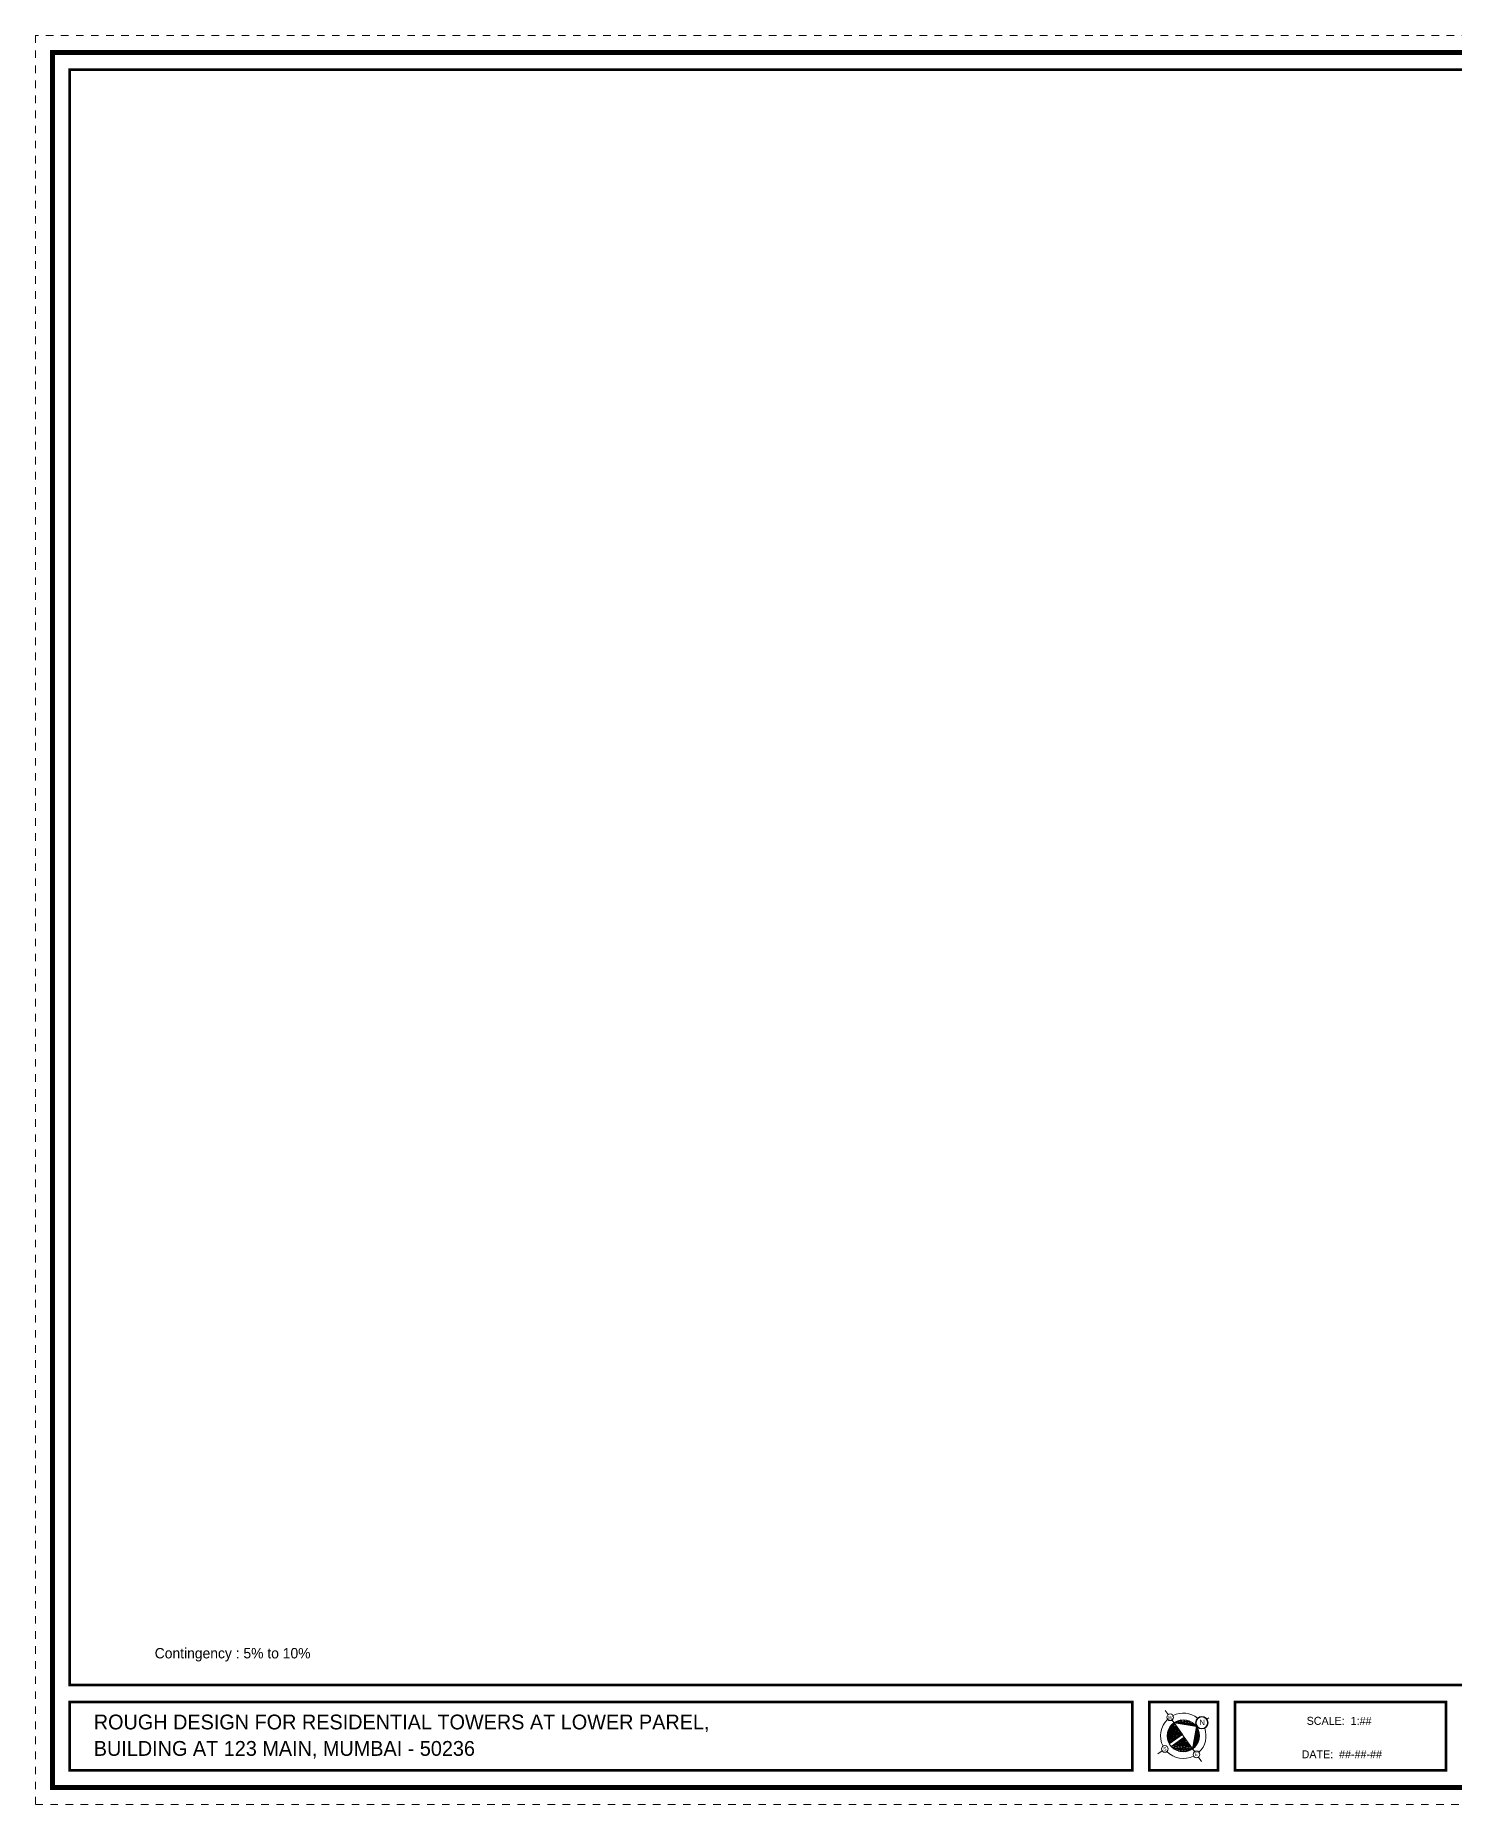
# Paper-space layout 'Presentation A1' of a CAD drawing. Header units: inches. Extents: x 0 to 35, y 0 to 23.5.
# Drawn here: x 0 to 18.84, y 0 to 23.5 of the extents above; entities that cross this region are included whole.
import ezdxf
from ezdxf.enums import TextEntityAlignment as Align

# ---------------------------------------------------------------- set-up
doc = ezdxf.new("R2010")
doc.units = ezdxf.units.IN
doc.linetypes.add('DASHDOT', pattern=[1, 0.5, -0.25, 0, -0.25])
doc.layers.add('G-ANNO-REFR', color=253, linetype='DASHDOT', lineweight=5, plot=False)
for name, color, linetype, lineweight in [('G-ANNO-TEXT', 3, 'Continuous', 15), ('G-ANNO-TEXT-BOLD', 1, 'Continuous', 15), ('G-PAPR-GRAY', 251, 'Continuous', 15), ('G-PAPR-GRAY-DARK', 251, 'Continuous', 100), ('G-PAPR-THIN', 20, 'Continuous', 5)]:
    doc.layers.add(name, color=color, linetype=linetype, lineweight=lineweight)
doc.styles.add('BG', font='bgothl.ttf')

# ---------------------------------------------------------------- blocks, each defined once
blk = doc.blocks.new('*U158')
at = {"layer": 'G-PAPR-THIN'}
h = blk.add_hatch(dxfattribs=at)
h.set_pattern_fill('LINE', color=256, scale=1.750635, angle=-6.49938, style=0)
h.set_pattern_definition([(353.500619, (-705.32943, 1255.24534), (0.024769842, 0.217422998), [])])
h.paths.add_polyline_path([(390.29, 18.79), (391.58, 26.34), (384.03, 27.63), (386.84, 23.67), (382.44, 20.55), (383.09, 19.64), (387.48, 22.75)], flags=17)
edge = h.paths.add_edge_path()
edge.add_arc((387.16, 23.21), 5.42, 0, 360)
at = {"layer": 'G-ANNO-REFR'}
blk.add_lwpolyline([(0, 0), (890, 0), (890, 597), (0, 597)], close=True, dxfattribs=at)
at = {"layer": 'G-PAPR-GRAY', "const_width": 0.866}
for points in [[(11.54, 585.46), (878.46, 585.46), (878.46, 40.39), (11.54, 40.39)], [(11.54, 11.54), (369.97, 11.54), (369.97, 34.62), (11.54, 34.62)], [(375.74, 11.54), (398.83, 11.54), (398.83, 34.62), (375.74, 34.62)], [(404.6, 11.54), (475.78, 11.54), (475.78, 34.62), (404.6, 34.62)]]:
    blk.add_lwpolyline(points, close=True, dxfattribs=at)
at = {"layer": 'G-PAPR-GRAY-DARK', "const_width": 1.73}
blk.add_lwpolyline([(5.77, 5.77), (884.23, 5.77), (884.23, 591.23), (5.77, 591.23)], close=True, dxfattribs=at)
at = {"layer": 'G-PAPR-THIN'}
for p, q in [((395.13, 28.85), (395.77, 29.31)), ((378.56, 17.11), (380, 18.13))]:
    blk.add_line(p, q, dxfattribs=at)
for points in [[(382.08, 30.38), (381.06, 31.81)], [(390.94, 17.87), (387.16, 23.21), (383.38, 28.55)], [(393.26, 14.6), (392.24, 16.04)]]:
    blk.add_lwpolyline(points, dxfattribs=at)
blk.add_lwpolyline([(390.29, 18.79), (391.58, 26.34), (384.03, 27.63), (386.84, 23.67), (382.44, 20.55), (383.09, 19.64), (387.48, 22.75)], close=True, dxfattribs=at)
for centre, radius in [((382.73, 29.46), 1.12), ((387.16, 23.21), 5.42), ((393.41, 27.64), 2.1), ((393.41, 27.64), 1.96), ((380.91, 18.78), 1.12), ((391.59, 16.96), 1.12)]:
    blk.add_circle(centre, radius, dxfattribs=at)
for start, end in [(51.08332, 116.9333), (133.70853, 206.9333), (313.70853, 19.55851), (223.70853, 296.9333)]:
    blk.add_arc((387.16, 23.21), 7.66, start, end, dxfattribs=at)
at = {"layer": 'G-ANNO-TEXT', "style": 'BG'}
for s, height, p in [('W', 1.2, (382.73, 29.3)), ('N', 1.8, (393.53, 27.78)), ('S', 1.2, (380.93, 18.83)), ('E', 1.2, (391.52, 16.97))]:
    blk.add_text(s, height=height, dxfattribs=at).set_placement(p, align=Align.MIDDLE)
at = {"layer": 'G-ANNO-TEXT-BOLD', "insert": (66.52, 50.56), "char_height": 3.5, "width": 94.439, "attachment_point": 5, "style": 'BG'}
blk.add_mtext('Contingency : 5% to 10%', dxfattribs=at)
at = {"layer": 'G-ANNO-TEXT-BOLD', "style": 'BG'}
blk.add_attdef('PRESENTATION_TITLE', text='', height=5, dxfattribs=at).set_placement((19.69, 30.38), align=Align.TOP_LEFT)
for tag, p in [('PRESENTATION_SCALE', (439.71, 28.26)), ('PRESENTATION_DATE', (440.62, 16.97))]:
    blk.add_attdef(tag, text='', height=2.7, dxfattribs=at).set_placement(p, align=Align.MIDDLE)
blk.add_attdef('PRESENTATION_LEVEL', text='', height=5, dxfattribs=at).set_placement((604.88, 23.08), align=Align.MIDDLE_CENTER)
blk.add_attdef('ADDRESS', (19.69, 16.46), '', height=5, dxfattribs=at)

psp = doc.layouts.new('Presentation A1')

# ---------------------------------------------------------------- block references
at = {"layer": 'G-ANNO-TEXT-BOLD'}
ref = psp.add_blockref('*U158', (0, 0), dxfattribs=dict(at, xscale=0.03937007874015748, yscale=0.03937007874015748, zscale=0.03937007874015748))
ref.add_attrib('PRESENTATION_TITLE', 'ROUGH DESIGN FOR RESIDENTIAL TOWERS AT LOWER PAREL,', dxfattribs={"height": 0.19685, "style": 'BG'}).set_placement((0.775, 1.196), align=Align.TOP_LEFT)
ref.add_attrib('ADDRESS', 'BUILDING AT 123 MAIN, MUMBAI - 50236', (0.775, 0.648), dxfattribs={"height": 0.19685, "style": 'BG'})
ref.add_attrib('PRESENTATION_SCALE', 'SCALE:  1:##', dxfattribs={"height": 0.1063, "style": 'BG'}).set_placement((17.311, 1.113), align=Align.MIDDLE)
ref.add_attrib('PRESENTATION_DATE', 'DATE:  ##-##-##', dxfattribs={"height": 0.1063, "style": 'BG'}).set_placement((17.347, 0.668), align=Align.MIDDLE)

doc.saveas('drawing.dxf')
